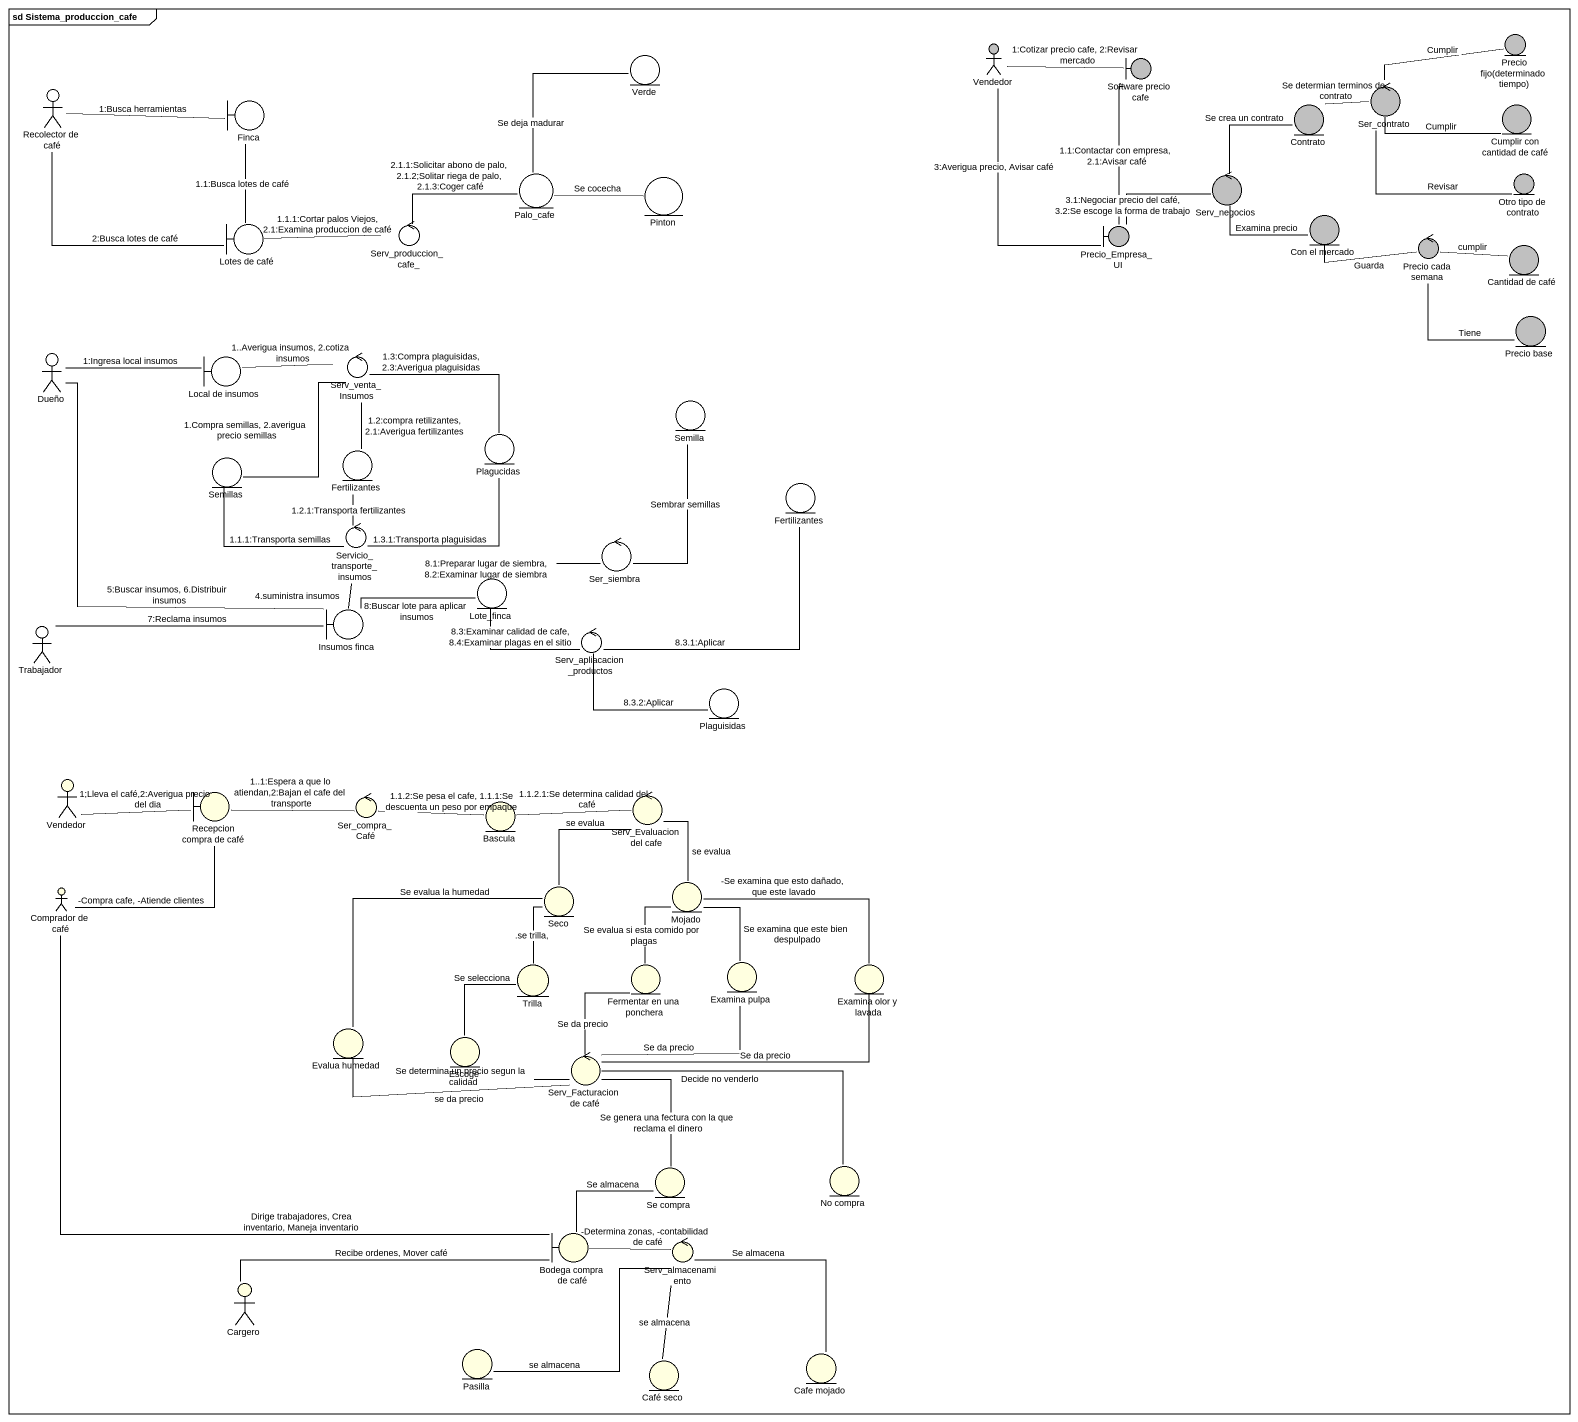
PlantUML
@startuml
mainframe sd Sistema_produccion_cafe
actor Vendedor #C0C0C0
entity "Precio fijo(determinado tiempo)" as Precio_fijo_determinado #C0C0C0
entity Verde
boundary "Software precio cafe" as Software_precio_cafe #C0C0C0
actor "Recolector de café" as Recolector_de_café
boundary Finca
entity Contrato #C0C0C0
control Ser_contrato #C0C0C0
entity "Cumplir con cantidad de café" as Cumplir_con_cantidad_de_café #C0C0C0
entity Palo_cafe
entity Pinton
control Serv_negocios #C0C0C0
entity "Otro tipo de contrato" as Otro_tipo_de_contrato #C0C0C0
boundary "Lotes de café" as Lotes_de_café
control "Serv_produccion_cafe_" as Serv_produccion_cafe
boundary Precio_Empresa_UI #C0C0C0
entity "Con el mercado" as Con_el_mercado #C0C0C0
control "Precio cada semana" as Precio_cada_semana #C0C0C0
entity "Cantidad de café" as Cantidad_de_café #C0C0C0
entity "Precio base" as Precio_base #C0C0C0
actor Dueño
boundary "Local de insumos" as Local_de_insumos
control Serv_venta_Insumos
entity Plagucidas
entity Semilla
entity Semillas
entity Fertilizantes
entity "Fertilizantes" as Fertilizantes_2
control Servicio_transporte_insumos
control Ser_siembra
entity Lote_finca
actor Trabajador
boundary "Insumos finca" as Insumos_finca
control Serv_apliacacion_productos
entity Plaguisidas
actor "Vendedor" as Vendedor_2 #FFFFE0
boundary "Recepcion compra de café" as Recepcion_compra_de_café #FFFFE0
control Ser_compra_Café #FFFFE0
entity Bascula #FFFFE0
control "Serv_Evaluacion del cafe" as Serv_Evaluacion_del_cafe #FFFFE0
actor "Comprador de café" as Comprador_de_café #FFFFE0
entity Seco #FFFFE0
entity Mojado #FFFFE0
entity Trilla #FFFFE0
entity "Fermentar en una ponchera" as Fermentar_en_una_ponchera #FFFFE0
entity "Examina pulpa" as Examina_pulpa #FFFFE0
entity "Examina olor y lavada" as Examina_olor_y_lavada #FFFFE0
entity "Evalua humedad" as Evalua_humedad #FFFFE0
entity Escoge #FFFFE0
control "Serv_Facturacion de café" as Serv_Facturacion_de_café #FFFFE0
entity "Se compra" as Se_compra #FFFFE0
entity "No compra" as No_compra #FFFFE0
boundary "Bodega compra de café" as Bodega_compra_de_café #FFFFE0
control Serv_almacenamiento #FFFFE0
actor Cargero #FFFFE0
entity Pasilla #FFFFE0
entity "Café seco" as Café_seco #FFFFE0
entity "Cafe mojado" as Cafe_mojado #FFFFE0
Vendedor -right- Software_precio_cafe : 1:Cotizar precio cafe, 2:Revisar mercado
Vendedor -- Precio_Empresa_UI : 3:Averigua precio, Avisar café
Software_precio_cafe -- Precio_Empresa_UI : 1.1:Contactar con empresa, 2.1:Avisar café
Recolector_de_café -right- Finca : 1:Busca herramientas
Recolector_de_café -- Lotes_de_café : 2:Busca lotes de café
Finca -- Lotes_de_café : 1.1:Busca lotes de café
Contrato -right- Ser_contrato : Se determian terminos de contrato
Ser_contrato -right- Precio_fijo_determinado : Cumplir
Ser_contrato -right- Cumplir_con_cantidad_de_café : Cumplir
Ser_contrato -- Otro_tipo_de_contrato : Revisar
Palo_cafe -up- Verde : Se deja madurar
Palo_cafe -right- Pinton : Se cocecha
Serv_negocios -up- Contrato : Se crea un contrato
Serv_negocios -right- Con_el_mercado : Examina precio
Lotes_de_café -right- Serv_produccion_cafe : 1.1.1:Cortar palos Viejos, 2.1:Examina produccion de café
Serv_produccion_cafe -right- Palo_cafe : 2.1.1:Solicitar abono de palo, 2.1.2;Solitar riega de palo, 2.1.3:Coger café
Precio_Empresa_UI -right- Serv_negocios : 3.1:Negociar precio del café, 3.2:Se escoge la forma de trabajo
Con_el_mercado -right- Precio_cada_semana : Guarda
Precio_cada_semana -right- Cantidad_de_café : cumplir
Precio_cada_semana -- Precio_base : Tiene
Dueño -right- Local_de_insumos : 1:Ingresa local insumos
Dueño -- Insumos_finca : 5:Buscar insumos, 6.Distribuir insumos
Local_de_insumos -right- Serv_venta_Insumos : 1..Averigua insumos, 2.cotiza insumos
Serv_venta_Insumos -right- Plagucidas : 1.3:Compra plaguisidas, 2.3:Averigua plaguisidas
Serv_venta_Insumos -- Semillas : 1.Compra semillas, 2.averigua precio semillas
Serv_venta_Insumos -- Fertilizantes : 1.2:compra retilizantes, 2.1:Averigua fertilizantes
Plagucidas -- Servicio_transporte_insumos : 1.3.1:Transporta plaguisidas
Semillas -right- Servicio_transporte_insumos : 1.1.1:Transporta semillas
Fertilizantes -- Servicio_transporte_insumos : 1.2.1:Transporta fertilizantes
Servicio_transporte_insumos -- Insumos_finca : 4.suministra insumos
Ser_siembra -up- Semilla : Sembrar semillas
Lote_finca -right- Ser_siembra : 8.1:Preparar lugar de siembra, 8.2:Examinar lugar de siembra
Lote_finca -right- Serv_apliacacion_productos : 8.3:Examinar calidad de cafe, 8.4:Examinar plagas en el sitio
Trabajador -right- Insumos_finca : 7:Reclama insumos
Insumos_finca -right- Lote_finca : 8:Buscar lote para aplicar insumos
Serv_apliacacion_productos -up- Fertilizantes_2 : 8.3.1:Aplicar
Serv_apliacacion_productos -right- Plaguisidas : 8.3.2:Aplicar
Vendedor_2 -right- Recepcion_compra_de_café : 1;Lleva el café,2:Averigua precio del dia
Recepcion_compra_de_café -right- Ser_compra_Café : 1..1:Espera a que lo atiendan,2:Bajan el cafe del transporte
Ser_compra_Café -right- Bascula : 1.1.2:Se pesa el cafe, 1.1.1:Se descuenta un peso por empaque
Bascula -right- Serv_Evaluacion_del_cafe : 1.1.2.1:Se determina calidad del café
Serv_Evaluacion_del_cafe -- Seco : se evalua
Serv_Evaluacion_del_cafe -- Mojado : se evalua
Comprador_de_café -up- Recepcion_compra_de_café : -Compra cafe, -Atiende clientes
Comprador_de_café -- Bodega_compra_de_café : Dirige trabajadores, Crea inventario, Maneja inventario
Seco -- Trilla : .se trilla,
Seco -- Evalua_humedad : Se evalua la humedad
Mojado -- Fermentar_en_una_ponchera : Se evalua si esta comido por plagas
Mojado -- Examina_pulpa : Se examina que este bien despulpado
Mojado -right- Examina_olor_y_lavada : -Se examina que esto dañado, que este lavado
Trilla -- Escoge : Se selecciona
Fermentar_en_una_ponchera -- Serv_Facturacion_de_café : Se da precio
Examina_pulpa -- Serv_Facturacion_de_café : Se da precio
Examina_olor_y_lavada -left- Serv_Facturacion_de_café : Se da precio
Evalua_humedad -right- Serv_Facturacion_de_café : se da precio
Escoge -right- Serv_Facturacion_de_café : Se determina un precio segun la calidad
Serv_Facturacion_de_café -- Se_compra : Se genera una fectura con la que reclama el dinero
Serv_Facturacion_de_café -right- No_compra : Decide no venderlo
Se_compra -- Bodega_compra_de_café : Se almacena
Bodega_compra_de_café -right- Serv_almacenamiento : -Determina zonas, -contabilidad de café
Serv_almacenamiento -left- Pasilla : se almacena
Serv_almacenamiento -- Café_seco : se almacena
Serv_almacenamiento -- Cafe_mojado : Se almacena
Cargero -right- Bodega_compra_de_café : Recibe ordenes, Mover café
@enduml
